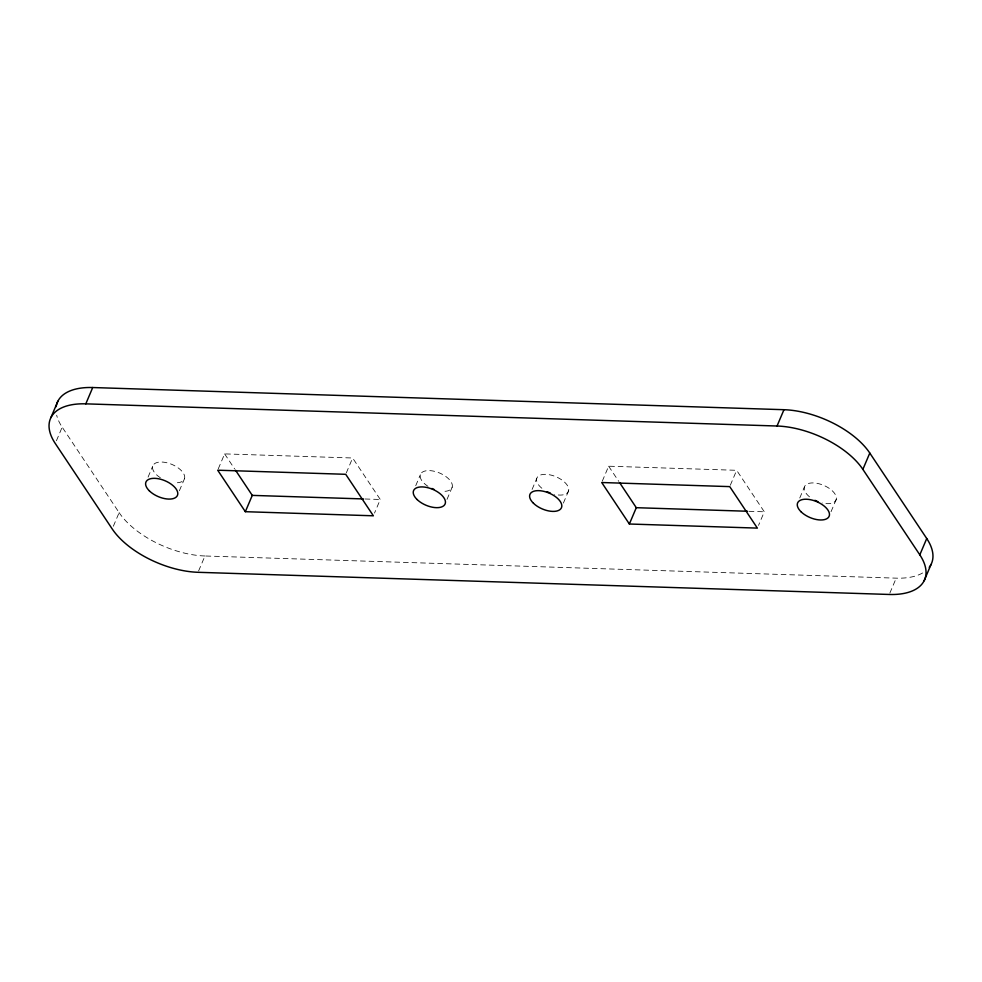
<?xml version="1.0" encoding="UTF-8"?>
<svg xmlns="http://www.w3.org/2000/svg" width="982" height="982" viewBox="0 0 982 982"><rect width="100%" height="100%" fill="white"/><g stroke="black" fill="none" stroke-linecap="round" stroke-linejoin="round"><path stroke-width="0.74" stroke-dasharray="4.91 3.68" d="M56.416 440.758L62.185 427.158A68.433 34.53 23 0 1 56.661 415.19M113.36 526.229L119.129 512.629L62.185 427.158M148.073 477.117L152.689 466.241M179.362 490.779L184.567 478.541M218.274 468.844L224.632 453.893L352.636 457.993L380.28 499.482L374.51 513.083M198.61 570.935L204.956 555.984L896.198 578.153A68.433 34.53 23 0 0 923.866 572.199M346.29 472.943L352.636 457.993M415.73 485.697L420.345 474.822M447.019 499.359L452.211 487.121M532.097 489.429L536.712 478.553M563.386 503.091L568.578 490.853M602.297 481.155L608.644 466.205L736.66 470.304L764.303 511.794L758.521 525.395M730.301 485.268L736.66 470.304M799.753 498.021L804.368 487.146M831.042 511.683L836.234 499.445M889.852 593.103L896.198 578.153M365.034 498.991L380.28 499.482M749.057 511.303L764.303 511.794M608.644 466.205L618.697 481.29M224.632 453.893L234.673 468.979M204.956 555.984A68.433 34.53 23 0 1 119.129 512.629M160.373 477.768A17.111 8.629 23 0 1 156.678 462.632A17.111 8.629 23 0 1 181.547 470.832A17.111 8.629 23 0 1 175.532 482.763M428.017 486.348A17.111 8.629 23 0 1 424.322 471.213A17.111 8.629 23 0 1 449.191 479.412A17.111 8.629 23 0 1 443.189 491.344M809.499 496.831A17.111 8.629 23 0 1 811.255 482.972A17.111 8.629 23 0 1 835.387 494.658A17.111 8.629 23 0 1 822.167 502.968M541.855 488.25A17.111 8.629 23 0 1 543.611 474.38A17.111 8.629 23 0 1 567.743 486.078A17.111 8.629 23 0 1 554.511 494.376"/><path stroke-width="1.47" d="M50.929 417.583L57.852 401.257M926.738 538.529L919.815 554.842A68.433 34.53 23 0 1 889.275 594.466L198.033 572.297A68.433 34.53 23 0 1 112.206 528.942L55.262 443.471A68.433 34.53 23 0 1 85.802 403.848L92.725 387.534L783.967 409.703A68.433 34.53 23 0 1 869.794 453.058L926.738 538.529A68.433 34.53 23 0 1 929.242 567.314M245.34 511.696L217.697 470.206L345.713 474.306L373.356 515.795L245.34 511.696L252.276 495.382L235.52 470.231M629.364 524.007L601.721 482.518L729.724 486.618L757.368 528.107L629.364 524.007L636.287 507.694L619.544 482.543M85.802 403.848L777.044 426.016L783.967 409.703M919.815 554.842L862.871 469.371L869.794 453.058M924.148 580.743L931.071 564.417M252.276 495.382L363.512 498.942M636.287 507.694L747.535 511.254M777.044 426.016A68.433 34.53 23 0 1 862.871 469.371M56.158 406.671A68.433 34.53 23 0 1 92.725 387.534M433.946 489.343A17.111 8.629 23 0 1 431.884 488.471M817.969 501.655A17.111 8.629 23 0 1 814.9 500.292M550.313 493.074A17.111 8.629 23 0 1 547.244 491.712M149.436 490.939A17.111 8.629 23 0 0 176.87 496.376A17.111 8.629 23 0 0 158.789 478.811A17.111 8.629 23 0 0 149.436 490.939M417.092 499.531A17.111 8.629 23 0 0 444.527 504.957A17.111 8.629 23 0 0 426.446 487.391A17.111 8.629 23 0 0 417.092 499.531M533.459 503.263A17.111 8.629 23 0 0 560.894 508.688A17.111 8.629 23 0 0 542.813 491.123A17.111 8.629 23 0 0 533.459 503.263M801.116 511.843A17.111 8.629 23 0 0 828.55 517.269A17.111 8.629 23 0 0 810.457 499.703A17.111 8.629 23 0 0 801.116 511.843"/></g></svg>
